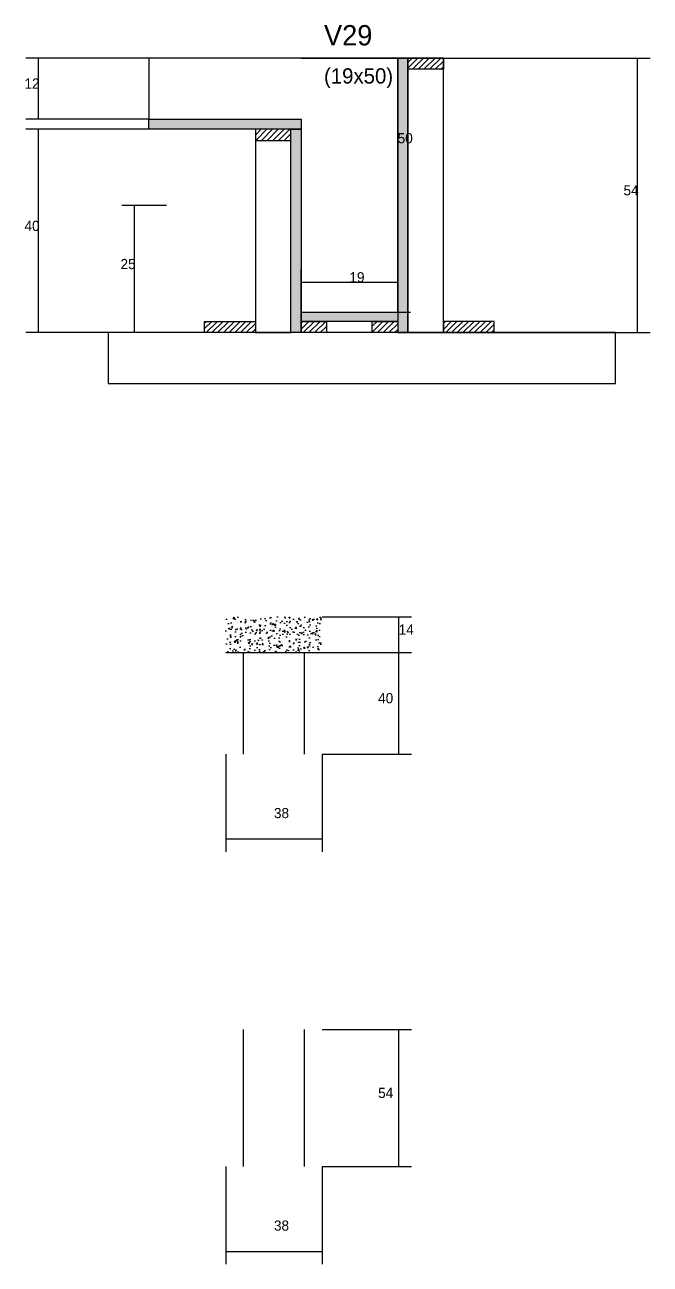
# Model space of a CAD drawing. Header units: metres. Extents: x 132420 to 134174, y 26564 to 27051.
# Drawn here: x 133927.9 to 134174.1, y 26563.5 to 27051.1 of the extents above; entities that cross this region are included whole.
import ezdxf

# ---------------------------------------------------------------- set-up
doc = ezdxf.new("R2010")
doc.units = ezdxf.units.M
for name, color, linetype in [('CONCRETO', 251, 'Continuous'), ('COTA', 241, 'Continuous'), ('Hachura', 253, 'Continuous'), ('Madeira', 126, 'Continuous'), ('Painéis', 200, 'Continuous'), ('SARR_2.2x7', 40, 'Continuous'), ('Texto Seção', 7, 'Continuous')]:
    doc.layers.add(name, color=color, linetype=linetype)

msp = doc.modelspace()

# ---------------------------------------------------------------- hatches: boundary and pattern name
at = {"layer": 'COTA'}
h = msp.add_hatch(dxfattribs=at)
h.set_pattern_fill('AR-CONC', scale=0.03)
h.paths.add_polyline_path([(134007, 26804.2), (134045, 26804.2), (134045, 26818.2), (134007, 26818.2)])
at = {"layer": 'Hachura'}
h = msp.add_hatch(color=8, dxfattribs=at)
h.dxf.hatch_style = 1
h.paths.add_polyline_path([(134078.7, 27038), (134074.7, 27038), (134074.7, 27038), (134074.7, 26930), (134074.7, 26930), (134078.7, 26930), (134078.7, 26930), (134078.7, 27038)])
h = msp.add_hatch(dxfattribs=at)
h.set_pattern_fill('ANSI31', scale=0.5)
h.paths.add_polyline_path([(134092.7, 27038), (134092.7, 27033.6), (134092.7, 27033.6), (134078.7, 27033.6), (134078.7, 27033.6), (134078.7, 27038), (134078.7, 27038), (134092.7, 27038)])
h = msp.add_hatch(color=8, dxfattribs=at)
h.dxf.hatch_style = 1
h.paths.add_polyline_path([(133976.7, 27010), (133976.7, 27014), (133976.7, 27014), (134036.7, 27014), (134036.7, 27014), (134036.7, 27010), (134036.7, 27010), (133976.7, 27010)])
h = msp.add_hatch(dxfattribs=at)
h.set_pattern_fill('ANSI31', scale=0.5)
h.paths.add_polyline_path([(134018.7, 27010), (134018.7, 27005.6), (134018.7, 27005.6), (134032.7, 27005.6), (134032.7, 27005.6), (134032.7, 27010), (134032.7, 27010), (134018.7, 27010)])
h = msp.add_hatch(color=8, dxfattribs=at)
h.dxf.hatch_style = 1
h.paths.add_polyline_path([(134032.7, 27010), (134036.7, 27010), (134036.7, 27010), (134036.7, 26930), (134036.7, 26930), (134032.7, 26930), (134032.7, 26930), (134032.7, 27010)])
h = msp.add_hatch(color=8, dxfattribs=at)
h.dxf.hatch_style = 1
h.paths.add_polyline_path([(134036.7, 26934.4), (134036.7, 26938), (134036.7, 26938), (134074.7, 26938), (134074.7, 26938), (134074.7, 26934.4), (134074.7, 26934.4), (134036.7, 26934.4)])
h = msp.add_hatch(dxfattribs=at)
h.set_pattern_fill('ANSI31', scale=0.5)
h.paths.add_polyline_path([(133998.7, 26930), (133998.7, 26934.4), (133998.7, 26934.4), (134018.7, 26934.4), (134018.7, 26934.4), (134018.7, 26930), (134018.7, 26930), (133998.7, 26930)])
h = msp.add_hatch(dxfattribs=at)
h.set_pattern_fill('ANSI31', scale=0.5)
h.paths.add_polyline_path([(134036.7, 26930), (134036.7, 26934.4), (134036.7, 26934.4), (134046.7, 26934.4), (134046.7, 26934.4), (134046.7, 26930), (134046.7, 26930), (134036.7, 26930)])
h = msp.add_hatch(dxfattribs=at)
h.set_pattern_fill('ANSI31', scale=0.5)
h.paths.add_polyline_path([(134064.7, 26930), (134064.7, 26934.4), (134064.7, 26934.4), (134074.7, 26934.4), (134074.7, 26934.4), (134074.7, 26930), (134074.7, 26930), (134064.7, 26930)])
h = msp.add_hatch(dxfattribs=at)
h.set_pattern_fill('ANSI31', scale=0.5)
h.paths.add_polyline_path([(134112.7, 26930), (134112.7, 26934.4), (134112.7, 26934.4), (134092.7, 26934.4), (134092.7, 26934.4), (134092.7, 26930), (134092.7, 26930), (134112.7, 26930)])

# ---------------------------------------------------------------- linework, layer by layer
at = {"layer": 'CONCRETO'}
msp.add_lwpolyline([(134074.7, 27018), (134074.7, 27038), (133976.7, 27038), (133976.7, 27014), (134036.7, 27014), (134036.7, 26938), (134074.7, 26938), (134074.7, 27018)], close=True, dxfattribs=at)
at = {"layer": 'COTA'}
for p, q in [((133976.7, 27038), (133928.3, 27038)), ((133933.3, 27014), (133933.3, 27038)), ((134036.7, 27038), (134079.7, 27038)), ((134074.7, 26938), (134074.7, 27038)), ((134092.7, 27038), (134174.1, 27038)), ((134169.1, 26930), (134169.1, 27038)), ((133976.7, 27014), (133928.3, 27014)), ((133976.7, 27010), (133928.3, 27010)), ((133933.3, 26930), (133933.3, 27010)), ((133983.7, 26980), (133966.1, 26980)), ((133971.1, 26930), (133971.1, 26980)), ((134036.7, 26938), (134036.7, 26954.8)), ((134074.7, 26938), (134074.7, 26954.8)), ((134036.7, 26949.8), (134074.7, 26949.8)), ((134036.7, 26938), (134079.7, 26938)), ((133998.7, 26930), (133928.3, 26930)), ((133983.7, 26930), (133966.1, 26930)), ((134112.7, 26930), (134174.1, 26930)), ((134045, 26818.2), (134080.1, 26818.2)), ((134075.1, 26804.2), (134075.1, 26818.2)), ((134045, 26804.2), (134080.1, 26804.2)), ((134045, 26804.2), (134080.1, 26804.2)), ((134075.1, 26764.2), (134075.1, 26804.2)), ((134007, 26764.2), (134007, 26725.8)), ((134045, 26764.2), (134045, 26725.8)), ((134045, 26764.2), (134080.1, 26764.2)), ((134007, 26730.8), (134045, 26730.8)), ((134045, 26655.9), (134080.1, 26655.9)), ((134075.1, 26601.9), (134075.1, 26655.9)), ((134007, 26601.9), (134007, 26563.5)), ((134045, 26601.9), (134045, 26563.5)), ((134045, 26601.9), (134080.1, 26601.9)), ((134007, 26568.5), (134045, 26568.5))]:
    msp.add_line(p, q, dxfattribs=at)
at = {"layer": 'Madeira'}
for points in [[(134092.7, 27038), (134092.7, 27033.6), (134078.7, 27033.6), (134078.7, 27038)], [(134092.7, 27038), (134078.7, 27038), (134078.7, 26930), (134092.7, 26930)], [(134018.7, 27010), (134018.7, 27005.6), (134032.7, 27005.6), (134032.7, 27010)], [(134018.7, 26930), (134032.7, 26930), (134032.7, 27010), (134018.7, 27010)], [(133998.7, 26930), (133998.7, 26934.4), (134018.7, 26934.4), (134018.7, 26930)], [(134036.7, 26930), (134036.7, 26934.4), (134046.7, 26934.4), (134046.7, 26930)], [(134064.7, 26930), (134064.7, 26934.4), (134074.7, 26934.4), (134074.7, 26930)], [(134112.7, 26930), (134112.7, 26934.4), (134092.7, 26934.4), (134092.7, 26930)], [(133960.8, 26910), (134160.4, 26910), (134160.4, 26930), (133960.8, 26930)]]:
    msp.add_lwpolyline(points, close=True, dxfattribs=at)
at = {"layer": 'Painéis'}
for p, q in [((133976.7, 27014), (134036.7, 27014)), ((134036.7, 26938), (134074.7, 26938)), ((134007, 26804.2), (134045, 26804.2))]:
    msp.add_line(p, q, dxfattribs=at)
for points in [[(134078.7, 27038), (134074.7, 27038), (134074.7, 26930), (134078.7, 26930)], [(133976.7, 27010), (133976.7, 27014), (134036.7, 27014), (134036.7, 27010)], [(134032.7, 27010), (134036.7, 27010), (134036.7, 26930), (134032.7, 26930)], [(134036.7, 26934.4), (134036.7, 26938), (134074.7, 26938), (134074.7, 26934.4)]]:
    msp.add_lwpolyline(points, close=True, dxfattribs=at)
at = {"layer": 'SARR_2.2x7'}
for p, q in [((134014, 26764.2), (134014, 26804.2)), ((134038, 26764.2), (134038, 26804.2)), ((134014, 26601.9), (134014, 26655.9)), ((134038, 26601.9), (134038, 26655.9))]:
    msp.add_line(p, q, dxfattribs=at)

# ---------------------------------------------------------------- texts
at = {"layer": 'COTA'}
for s, p in [('12', (133927.8, 27026)), ('50', (134074.7, 27004.5)), ('54', (134163.6, 26984)), ('40', (133927.8, 26970)), ('25', (133965.6, 26955)), ('19', (134055.7, 26949.8)), ('14', (134075.1, 26811.2)), ('40', (134067, 26784.2)), ('38', (134026, 26739)), ('54', (134067, 26628.9)), ('38', (134026, 26576.7))]:
    msp.add_text(s, height=4, dxfattribs=at).set_placement(p)
at = {"layer": 'Texto Seção'}
for s, height, p in [('V29', 8, (134045.7, 27043)), ('(19x50)', 6, (134045.7, 27028))]:
    msp.add_text(s, height=height, dxfattribs=at).set_placement(p)

doc.saveas('drawing.dxf')
